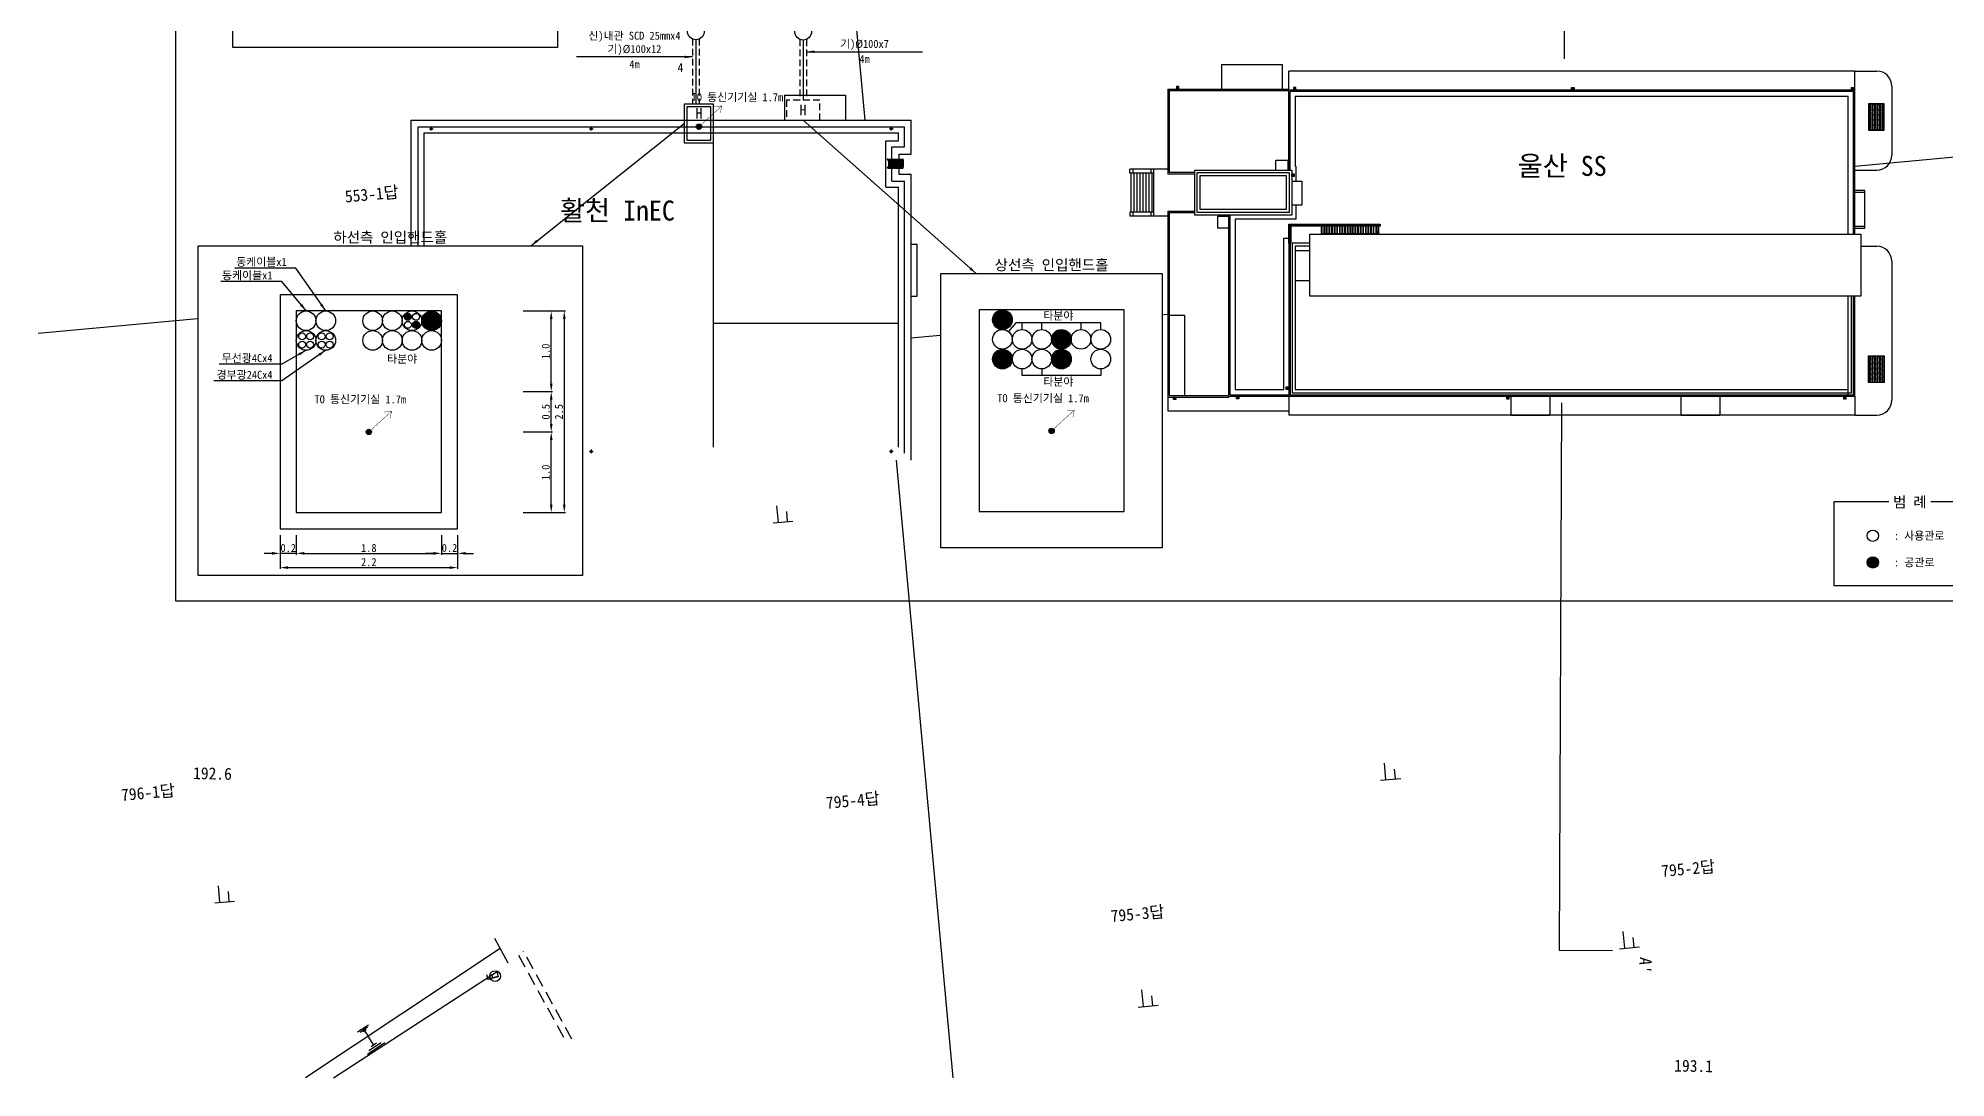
# Model space of a CAD drawing. Header units: millimetres. Extents: x -221 to 210, y -36 to 126.
# Drawn here: x -10.3 to 132.7, y -35.7 to 42.2 of the extents above; entities that cross this region are included whole.
import ezdxf
from ezdxf.enums import TextEntityAlignment as Align

# ---------------------------------------------------------------- set-up
doc = ezdxf.new("R2010")
doc.units = ezdxf.units.MM
doc.set_wipeout_variables(frame=1)
doc.linetypes.add('DASHED2', pattern=[0.375, 0.25, -0.125])
doc.linetypes.add('HIDDEN', pattern=[0.375, 0.25, -0.125])
for name, color, linetype in [('TT-LINE', 7, 'Continuous'), ('TT-MANH', 4, 'Continuous'), ('TX-LINE', 2, 'Continuous'), ('TZ-BASE', 253, 'Continuous'), ('TZ-DIMS', 1, 'Continuous'), ('TZ-LEAL', 1, 'Continuous'), ('TZ-LEAT', 3, 'Continuous'), ('TZ-LINE', 7, 'Continuous'), ('TZ-TEX2', 3, 'Continuous'), ('TZ-TEXT', 6, 'Continuous')]:
    doc.layers.add(name, color=color, linetype=linetype)
doc.layers.add('TX-PAPR', color=2, linetype='Continuous', plot=False)
doc.styles.add('GR', font='GulimChe.ttf')
doc.styles.get("Standard").update_dxf_attribs({"font": 'GulimChe.ttf'})
doc.styles.add('굴림체', font='GulimChe.ttf')
doc.linetypes.add('ZIGZAG', pattern='A,0.00254,-5.08,[131,ltypeshp.shx,S=5.08,R=0,X=-5.08,Y=0],-10.16,[131,ltypeshp.shx,S=5.08,R=180,X=5.08,Y=0],-5.08', length=20.32254)
doc.dimstyles.new('D200', dxfattribs={"dimscale": 0.2, "dimtxt": 3, "dimasz": 3, "dimexe": 0.5, "dimexo": 0.5, "dimgap": 0.5, "dimtad": 1, "dimdec": 0, "dimzin": 1, "dimdsep": 46, "dimlunit": 6, "dimtxsty": 'Standard', "dimcen": 1, "dimclrd": 1, "dimclre": 1, "dimclrt": 3, "dimadec": 0, "dimazin": 0, "dimtfac": 1, "dimtdec": 0, "dimtix": 1, "dimtmove": 2, "dimatfit": 3, "dimfxl": 0, "dimtvp": 2, "dimlwd": -1, "dimlwe": -1, "dimarcsym": 0})
doc.dimstyles.new('지시선200', dxfattribs={"dimscale": 0.2, "dimtxt": 3, "dimasz": 3, "dimexe": 0.5, "dimexo": 0.5, "dimgap": 0.5, "dimtad": 1, "dimdec": 0, "dimzin": 1, "dimdsep": 46, "dimlunit": 6, "dimtxsty": 'Standard', "dimcen": 1, "dimclrd": 6, "dimclre": 6, "dimclrt": 3, "dimadec": 0, "dimazin": 0, "dimtfac": 1, "dimtdec": 0, "dimtix": 1, "dimtmove": 2, "dimatfit": 3, "dimfxl": 0, "dimtvp": 2, "dimlwd": -1, "dimlwe": -1, "dimarcsym": 0})
pattern_1 = [(180, (-162.58954, -2.79613), (0, 0.09375), [0.09375, -0.09375]), (135, (-162.68329, -2.79613), (-5e-18, 0.09375), [0.0234375, -0.085707522, 0.0234375, -0.132582522])]

# ---------------------------------------------------------------- blocks, each defined once
blk = doc.blocks.new('*D9')
at = {"layer": 'DEFPOINTS', "color": 0}
for p in [(25.95, 12.69), (28.16, 12.69), (25.95, 6.64)]:
    blk.add_point(p, dxfattribs=at)
at = {"layer": 'TZ-LINE', "color": 1}
for p, q in [((26.05, 12.69), (28.26, 12.69)), ((28.16, 7.24), (28.16, 12.09)), ((26.05, 6.64), (28.26, 6.64))]:
    blk.add_line(p, q, dxfattribs=at)
for points in [[(28.06, 12.09), (28.26, 12.09), (28.16, 12.69)], [(28.06, 7.24), (28.26, 7.24), (28.16, 6.64)]]:
    blk.add_solid(points, dxfattribs=at)
at = {"layer": 'TZ-LINE', "color": 3, "insert": (27.75, 9.66), "char_height": 0.6, "width": 1.1387, "attachment_point": 5, "rotation": 90}
blk.add_mtext('1.0', dxfattribs=at)
blk = doc.blocks.new('*D10')
at = {"layer": 'DEFPOINTS', "color": 0}
for p in [(25.95, 15.71), (28.16, 15.71), (25.95, 12.69)]:
    blk.add_point(p, dxfattribs=at)
at = {"layer": 'TZ-LINE', "color": 1}
for p, q in [((26.05, 15.71), (28.26, 15.71)), ((28.16, 13.29), (28.16, 15.11)), ((26.05, 12.69), (28.26, 12.69))]:
    blk.add_line(p, q, dxfattribs=at)
for points in [[(28.06, 15.11), (28.26, 15.11), (28.16, 15.71)], [(28.06, 13.29), (28.26, 13.29), (28.16, 12.69)]]:
    blk.add_solid(points, dxfattribs=at)
at = {"layer": 'TZ-LINE', "color": 3, "insert": (27.75, 14.2), "char_height": 0.6, "attachment_point": 5, "rotation": 90}
blk.add_mtext('0.5', dxfattribs=at)
blk = doc.blocks.new('*D11')
at = {"layer": 'DEFPOINTS', "color": 0}
for p in [(25.95, 21.76, 13551.63), (28.16, 21.76), (25.95, 15.71, 13551.63)]:
    blk.add_point(p, dxfattribs=at)
at = {"layer": 'TZ-LINE', "color": 1}
for p, q in [((26.05, 21.76), (28.26, 21.76)), ((28.16, 16.31), (28.16, 21.16)), ((26.05, 15.71), (28.26, 15.71))]:
    blk.add_line(p, q, dxfattribs=at)
for points in [[(28.06, 21.16), (28.26, 21.16), (28.16, 21.76)], [(28.06, 16.31), (28.26, 16.31), (28.16, 15.71)]]:
    blk.add_solid(points, dxfattribs=at)
at = {"layer": 'TZ-LINE', "color": 3, "insert": (27.75, 18.73), "char_height": 0.6, "attachment_point": 5, "rotation": 90}
blk.add_mtext('1.0', dxfattribs=at)
blk = doc.blocks.new('*D12')
at = {"layer": 'DEFPOINTS', "color": 0}
for p in [(25.95, 21.76, 13551.63), (25.95, 6.64, 13551.63), (29.14, 6.64)]:
    blk.add_point(p, dxfattribs=at)
at = {"layer": 'TZ-LINE', "color": 1}
for p, q in [((26.05, 21.76), (29.24, 21.76)), ((29.14, 21.16), (29.14, 7.24)), ((26.05, 6.64), (29.24, 6.64))]:
    blk.add_line(p, q, dxfattribs=at)
for points in [[(29.04, 21.16), (29.24, 21.16), (29.14, 21.76)], [(29.04, 7.24), (29.24, 7.24), (29.14, 6.64)]]:
    blk.add_solid(points, dxfattribs=at)
at = {"layer": 'TZ-LINE', "color": 3, "insert": (28.74, 14.2), "char_height": 0.6, "attachment_point": 5, "rotation": 90}
blk.add_mtext('2.5', dxfattribs=at)
blk = doc.blocks.new('*D13')
at = {"layer": 'DEFPOINTS', "color": 0}
for p in [(7.83, 5.06), (9.04, 5.06), (7.83, 3.59)]:
    blk.add_point(p, dxfattribs=at)
at = {"layer": 'TZ-LINE', "color": 1}
for p, q in [((7.83, 4.96), (7.83, 3.49)), ((9.04, 4.96), (9.04, 3.49)), ((7.23, 3.59), (6.63, 3.59)), ((9.04, 3.59), (7.83, 3.59)), ((9.64, 3.59), (10.24, 3.59))]:
    blk.add_line(p, q, dxfattribs=at)
for points in [[(7.23, 3.69), (7.23, 3.49), (7.83, 3.59)], [(9.64, 3.69), (9.64, 3.49), (9.04, 3.59)]]:
    blk.add_solid(points, dxfattribs=at)
at = {"layer": 'TZ-LINE', "color": 3, "insert": (8.44, 3.99), "char_height": 0.6, "attachment_point": 5}
blk.add_mtext('0.2', dxfattribs=at)
blk = doc.blocks.new('*D14')
at = {"layer": 'DEFPOINTS', "color": 0}
for p in [(9.04, 5.06), (19.93, 5.06), (19.93, 3.59)]:
    blk.add_point(p, dxfattribs=at)
at = {"layer": 'TZ-LINE', "color": 1}
for p, q in [((9.04, 4.96), (9.04, 3.49)), ((19.93, 4.96), (19.93, 3.49)), ((9.64, 3.59), (19.33, 3.59))]:
    blk.add_line(p, q, dxfattribs=at)
for points in [[(9.64, 3.69), (9.64, 3.49), (9.04, 3.59)], [(19.33, 3.69), (19.33, 3.49), (19.93, 3.59)]]:
    blk.add_solid(points, dxfattribs=at)
at = {"layer": 'TZ-LINE', "color": 3, "insert": (14.48, 3.99), "char_height": 0.6, "attachment_point": 5}
blk.add_mtext('1.8', dxfattribs=at)
blk = doc.blocks.new('*D15')
at = {"layer": 'DEFPOINTS', "color": 0}
for p in [(19.93, 5.06), (21.14, 5.06), (21.14, 3.59)]:
    blk.add_point(p, dxfattribs=at)
at = {"layer": 'TZ-LINE', "color": 1}
for p, q in [((19.93, 4.96), (19.93, 3.49)), ((21.14, 4.96), (21.14, 3.49)), ((19.33, 3.59), (18.73, 3.59)), ((19.93, 3.59), (21.14, 3.59)), ((21.74, 3.59), (22.34, 3.59))]:
    blk.add_line(p, q, dxfattribs=at)
for points in [[(19.33, 3.69), (19.33, 3.49), (19.93, 3.59)], [(21.74, 3.69), (21.74, 3.49), (21.14, 3.59)]]:
    blk.add_solid(points, dxfattribs=at)
at = {"layer": 'TZ-LINE', "color": 3, "insert": (20.53, 3.99), "char_height": 0.6, "attachment_point": 5}
blk.add_mtext('0.2', dxfattribs=at)
blk = doc.blocks.new('*D16')
at = {"layer": 'DEFPOINTS', "color": 0}
for p in [(7.83, 5.06), (21.14, 5.06), (21.14, 2.52)]:
    blk.add_point(p, dxfattribs=at)
at = {"layer": 'TZ-LINE', "color": 1}
for p, q in [((7.83, 4.96), (7.83, 2.42)), ((21.14, 4.96), (21.14, 2.42)), ((8.43, 2.52), (20.54, 2.52))]:
    blk.add_line(p, q, dxfattribs=at)
for points in [[(8.43, 2.62), (8.43, 2.42), (7.83, 2.52)], [(20.54, 2.62), (20.54, 2.42), (21.14, 2.52)]]:
    blk.add_solid(points, dxfattribs=at)
at = {"layer": 'TZ-LINE', "color": 3, "insert": (14.48, 2.93), "char_height": 0.6, "attachment_point": 5}
blk.add_mtext('2.2', dxfattribs=at)

msp = doc.modelspace()

# ---------------------------------------------------------------- hatches: boundary and pattern name
at = {"layer": 'TZ-BASE'}
h = msp.add_hatch(dxfattribs=at)
h.set_pattern_fill('FLEX', color=256, scale=0.375, style=0)
h.set_pattern_definition(pattern_1)
h.paths.add_polyline_path([(126.95, 37.29), (128.12, 37.29), (128.12, 35.3), (126.95, 35.3)])
h = msp.add_hatch(dxfattribs=at)
h.set_pattern_fill('FLEX', color=256, scale=0.375, style=0)
h.set_pattern_definition(pattern_1)
h.paths.add_polyline_path([(126.95, 18.39), (128.12, 18.39), (128.12, 16.4), (126.95, 16.4)])
at = {"layer": 'TZ-LINE'}
h = msp.add_hatch(color=256, dxfattribs=at)
h.dxf.hatch_style = 1
h.paths.add_polyline_path([(39.04, 35.57, 1), (39.44, 35.57, 1)])
at = {"layer": 'TZ-LINE', "ltscale": 2}
h = msp.add_hatch(color=256, dxfattribs=at)
h.dxf.hatch_style = 1
h.paths.add_polyline_path([(126.85, 2.91, 1), (127.7, 2.91, 1)])

# ---------------------------------------------------------------- linework, layer by layer
at = {"layer": 'TT-LINE', "linetype": 'HIDDEN', "ltscale": 2, "elevation": 0.46, "flags": 128}
for points in [[(38.75, 42.15), (38.75, 37.27)], [(39.25, 42.15), (39.25, 37.27)], [(46.8, 42.12), (46.8, 37.57)], [(47.3, 42.12), (47.3, 37.57)]]:
    msp.add_lwpolyline(points, dxfattribs=at)
at = {"layer": 'TT-MANH'}
for centre in [(39, 42.72, 0.46), (47.05, 42.7, 0.46)]:
    msp.add_circle(centre, 0.63, dxfattribs=at)
at = {"layer": 'TX-PAPR'}
msp.add_lwpolyline([(0, 103.2), (159.2, 103.2), (159.2, 0), (0, 0)], close=True, dxfattribs=at)
msp.add_lwpolyline([(0, 103.2), (159.2, 103.2), (159.2, 0), (0, 0)], close=True, dxfattribs=at)
at = {"layer": 'TZ-BASE'}
for p, q in [((51.7, 36.07, 0.46), (45.78, 100.45, 0.46)), ((104.36, 87.86, 0.46), (104.11, 40.67, 0.46)), ((78.42, 40.24, 0.46), (82.98, 40.24, 0.46)), ((78.42, 40.24, 0.46), (78.42, 38.38, 0.46)), ((82.98, 40.24, 0.46), (82.98, 38.38, 0.46)), ((209.68, 40.31, 0.46), (125.92, 32.6, 0.46)), ((125.92, 39.74, 0.46), (83.47, 39.74, 0.46)), ((83.47, 38.32, 0.46), (83.47, 39.74, 0.46)), ((125.92, 38.32, 0.46), (125.92, 39.74, 0.46)), ((125.92, 39.74, 0.46), (127.57, 39.74, 0.46)), ((45.66, 37.93, 0.46), (50.22, 37.93, 0.46)), ((45.66, 37.93, 0.46), (45.66, 36.07, 0.46)), ((50.22, 37.93, 0.46), (50.22, 36.07, 0.46)), ((74.39, 38.39, 0.46), (83.47, 38.39, 0.46)), ((74.39, 38.39, 0.46), (74.39, 32.02, 0.46)), ((74.51, 38.28, 0.46), (83.47, 38.28, 0.46)), ((74.51, 38.28, 0.46), (74.51, 32.13, 0.46)), ((83.47, 38.32, 0.46), (83.47, 38.39, 0.46)), ((83.47, 32.32, 0.46), (83.47, 38.32, 0.46)), ((125.92, 38.32, 0.46), (83.47, 38.32, 0.46)), ((83.58, 32.32, 0.46), (83.58, 38.21, 0.46)), ((125.81, 38.21, 0.46), (83.58, 38.21, 0.46)), ((125.81, 27.52, 0.46), (125.81, 38.21, 0.46)), ((125.92, 27.52, 0.46), (125.92, 38.32, 0.46)), ((128.69, 38.62, 0.46), (128.69, 33.44, 0.46)), ((17.66, 36.07, 0.46), (55.16, 36.07, 0.46)), ((17.66, 10.57, 0.46), (17.66, 36.07, 0.46)), ((55.16, 33.52, 0.46), (55.16, 36.07, 0.46)), ((18.19, 35.55, 0.46), (54.64, 35.55, 0.46)), ((18.19, 11.1, 0.46), (18.19, 35.55, 0.46)), ((18.64, 35.1, 0.46), (54.19, 35.1, 0.46)), ((18.64, 11.55, 0.46), (18.64, 35.1, 0.46)), ((19.03, 35.41, 0.46), (19.3, 35.41, 0.46)), ((19.16, 35.28, 0.46), (19.16, 35.55, 0.46)), ((31.03, 35.41, 0.46), (31.3, 35.41, 0.46)), ((31.16, 35.28, 0.46), (31.16, 35.55, 0.46)), ((40.34, 11.55, 0.46), (40.34, 35.1, 0.46)), ((53.25, 31.05, 0.46), (53.25, 34.5, 0.46)), ((53.25, 34.5, 0.46), (54.19, 34.5, 0.46)), ((53.8, 35.41, 0.46), (53.53, 35.41, 0.46)), ((53.66, 35.28, 0.46), (53.66, 35.55, 0.46)), ((54.19, 34.5, 0.46), (54.19, 35.1, 0.46)), ((54.64, 34.05, 0.46), (54.64, 35.55, 0.46)), ((53.4, 33.15, 0.46), (54.52, 33.15, 0.46)), ((53.4, 33.07, 0.46), (54.52, 33.07, 0.46)), ((53.46, 33.07, 0.46), (53.46, 32.55, 0.46)), ((53.5, 33.07, 0.46), (53.5, 32.55, 0.46)), ((53.61, 33.07, 0.46), (53.61, 32.55, 0.46)), ((53.65, 33.07, 0.46), (53.65, 32.55, 0.46)), ((53.7, 31.5, 0.46), (53.7, 34.05, 0.46)), ((53.7, 34.05, 0.46), (54.64, 34.05, 0.46)), ((53.76, 33.07, 0.46), (53.76, 32.55, 0.46)), ((53.8, 33.07, 0.46), (53.8, 32.55, 0.46)), ((53.91, 33.07, 0.46), (53.91, 32.55, 0.46)), ((53.95, 33.07, 0.46), (53.95, 32.55, 0.46)), ((54.06, 33.07, 0.46), (54.06, 32.55, 0.46)), ((54.1, 33.07, 0.46), (54.1, 32.55, 0.46)), ((54.21, 33.07, 0.46), (54.21, 32.55, 0.46)), ((54.23, 33.52, 0.46), (55.16, 33.52, 0.46)), ((54.23, 33.52, 0.46), (54.23, 32.02, 0.46)), ((54.25, 33.07, 0.46), (54.25, 32.55, 0.46)), ((54.36, 33.07, 0.46), (54.36, 32.55, 0.46)), ((54.4, 33.07, 0.46), (54.4, 32.55, 0.46)), ((54.49, 33.07, 0.46), (54.49, 32.55, 0.46)), ((54.55, 33.09, 0.46), (54.55, 32.53, 0.46)), ((83.39, 32.96, 0.46), (83.47, 32.96, 0.46)), ((53.4, 32.55, 0.46), (54.52, 32.55, 0.46)), ((53.4, 32.47, 0.46), (54.52, 32.47, 0.46)), ((53.7, 31.5, 0.46), (54.64, 31.5, 0.46)), ((54.23, 32.02, 0.46), (55.16, 32.02, 0.46)), ((54.64, 11.1, 0.46), (54.64, 31.5, 0.46)), ((55.16, 10.57, 0.46), (55.16, 32.02, 0.46)), ((74.39, 32.39, 0.46), (71.54, 32.39, 0.46)), ((71.54, 32.09, 0.46), (71.54, 32.39, 0.46)), ((73.34, 32.09, 0.46), (71.54, 32.09, 0.46)), ((71.62, 32.09, 0.46), (71.62, 29.17, 0.46)), ((71.77, 32.39, 0.46), (71.77, 32.09, 0.46)), ((71.84, 32.09, 0.46), (71.84, 29.17, 0.46)), ((72.07, 32.09, 0.46), (72.07, 29.17, 0.46)), ((72.29, 32.09, 0.46), (72.29, 29.17, 0.46)), ((72.52, 32.09, 0.46), (72.52, 29.17, 0.46)), ((72.74, 32.09, 0.46), (72.74, 29.17, 0.46)), ((72.97, 32.09, 0.46), (72.97, 29.17, 0.46)), ((73.12, 32.39, 0.46), (73.12, 32.09, 0.46)), ((73.19, 32.09, 0.46), (73.19, 29.17, 0.46)), ((73.34, 28.87, 0.46), (73.34, 32.39, 0.46)), ((76.42, 32.02, 0.46), (74.39, 32.02, 0.46)), ((76.42, 32.13, 0.46), (74.51, 32.13, 0.46)), ((125.92, 32.32, 0.46), (127.57, 32.32, 0.46)), ((53.25, 31.05, 0.46), (54.19, 31.05, 0.46)), ((54.19, 11.55, 0.46), (54.19, 31.05, 0.46)), ((126.67, 30.78, 0.46), (125.92, 30.78, 0.46)), ((126.67, 30.63, 0.46), (125.92, 30.63, 0.46)), ((126.67, 27.93, 0.46), (126.67, 30.78, 0.46)), ((73.34, 29.17, 0.46), (71.54, 29.17, 0.46)), ((71.54, 29.17, 0.46), (71.54, 28.87, 0.46)), ((74.39, 28.87, 0.46), (71.54, 28.87, 0.46)), ((71.77, 29.17, 0.46), (71.77, 28.87, 0.46)), ((73.12, 29.17, 0.46), (73.12, 28.87, 0.46)), ((74.39, 29.24, 0.46), (76.42, 29.24, 0.46)), ((74.39, 29.24, 0.46), (74.39, 15.29, 0.46)), ((74.51, 29.13, 0.46), (76.42, 29.13, 0.46)), ((74.51, 29.13, 0.46), (74.51, 15.41, 0.46)), ((78.97, 15.37, 0.46), (78.97, 28.94, 0.46)), ((79.08, 15.48, 0.46), (79.08, 28.94, 0.46)), ((83.47, 28.27, 0.46), (85.83, 28.27, 0.46)), ((83.47, 26.84, 0.46), (83.47, 28.27, 0.46)), ((83.51, 28.16, 0.46), (83.51, 28.23, 0.46)), ((83.51, 28.23, 0.46), (85.79, 28.23, 0.46)), ((85.79, 28.16, 0.46), (83.51, 28.16, 0.46)), ((83.51, 28.08, 0.46), (83.58, 28.08, 0.46)), ((83.51, 26.88, 0.46), (83.51, 28.08, 0.46)), ((83.51, 28.01, 0.46), (83.54, 28.01, 0.46)), ((83.54, 28.01, 0.46), (83.58, 28.01, 0.46)), ((83.54, 28.01, 0.46), (83.54, 26.96, 0.46)), ((83.54, 26.96, 0.46), (83.54, 28.01, 0.46)), ((83.58, 28.19, 0.46), (83.58, 28.23, 0.46)), ((83.58, 28.16, 0.46), (83.58, 28.19, 0.46)), ((83.58, 28.19, 0.46), (85.72, 28.19, 0.46)), ((85.72, 28.19, 0.46), (83.58, 28.19, 0.46)), ((83.58, 28.08, 0.46), (83.58, 26.88, 0.46)), ((85.83, 28.12, 0.46), (83.62, 28.12, 0.46)), ((83.62, 28.12, 0.46), (83.62, 26.84, 0.46)), ((85.72, 28.19, 0.46), (85.72, 28.23, 0.46)), ((85.72, 28.16, 0.46), (85.72, 28.19, 0.46)), ((85.79, 28.23, 0.46), (85.79, 28.16, 0.46)), ((85.83, 28.12, 0.46), (85.83, 28.27, 0.46)), ((85.83, 28.27, 0.46), (90.33, 28.27, 0.46)), ((85.83, 28.27, 0.46), (85.83, 28.12, 0.46)), ((90.33, 28.12, 0.46), (85.83, 28.12, 0.46)), ((85.87, 28.16, 0.46), (85.87, 28.23, 0.46)), ((85.87, 28.23, 0.46), (90.29, 28.23, 0.46)), ((90.29, 28.16, 0.46), (85.87, 28.16, 0.46)), ((85.92, 27.52, 0.46), (85.92, 28.04, 0.46)), ((85.92, 28.04, 0.46), (85.94, 28.04, 0.46)), ((85.93, 27.56, 0.46), (90.22, 27.56, 0.46)), ((85.94, 28.19, 0.46), (85.94, 28.23, 0.46)), ((85.94, 28.16, 0.46), (85.94, 28.19, 0.46)), ((85.94, 28.19, 0.46), (90.22, 28.19, 0.46)), ((90.22, 28.19, 0.46), (85.94, 28.19, 0.46)), ((85.94, 28.12, 0.46), (85.94, 27.52, 0.46)), ((85.94, 27.52, 0.46), (85.94, 28.12, 0.46)), ((86.12, 27.52, 0.46), (86.12, 28.04, 0.46)), ((86.12, 28.04, 0.46), (86.14, 28.04, 0.46)), ((86.14, 28.12, 0.46), (86.14, 27.52, 0.46)), ((86.14, 27.52, 0.46), (86.14, 28.12, 0.46)), ((86.31, 27.52, 0.46), (86.31, 28.04, 0.46)), ((86.31, 28.04, 0.46), (86.33, 28.04, 0.46)), ((86.33, 28.12, 0.46), (86.33, 27.52, 0.46)), ((86.33, 27.52, 0.46), (86.33, 28.12, 0.46)), ((86.51, 27.52, 0.46), (86.51, 28.04, 0.46)), ((86.51, 28.04, 0.46), (86.53, 28.04, 0.46)), ((86.53, 28.12, 0.46), (86.53, 27.52, 0.46)), ((86.53, 27.52, 0.46), (86.53, 28.12, 0.46)), ((86.7, 27.52, 0.46), (86.7, 28.04, 0.46)), ((86.7, 28.04, 0.46), (86.72, 28.04, 0.46)), ((86.72, 28.12, 0.46), (86.72, 27.52, 0.46)), ((86.72, 27.52, 0.46), (86.72, 28.12, 0.46)), ((86.9, 27.52, 0.46), (86.9, 28.04, 0.46)), ((86.9, 28.04, 0.46), (86.92, 28.04, 0.46)), ((86.92, 28.12, 0.46), (86.92, 27.52, 0.46)), ((86.92, 27.52, 0.46), (86.92, 28.12, 0.46)), ((87.09, 27.52, 0.46), (87.09, 28.04, 0.46)), ((87.09, 28.04, 0.46), (87.11, 28.04, 0.46)), ((87.11, 28.12, 0.46), (87.11, 27.52, 0.46)), ((87.11, 27.52, 0.46), (87.11, 28.12, 0.46)), ((87.29, 27.52, 0.46), (87.29, 28.04, 0.46)), ((87.29, 28.04, 0.46), (87.31, 28.04, 0.46)), ((87.31, 28.12, 0.46), (87.31, 27.52, 0.46)), ((87.31, 27.52, 0.46), (87.31, 28.12, 0.46)), ((87.48, 27.52, 0.46), (87.48, 28.04, 0.46)), ((87.48, 28.04, 0.46), (87.5, 28.04, 0.46)), ((87.5, 28.12, 0.46), (87.5, 27.52, 0.46)), ((87.5, 27.52, 0.46), (87.5, 28.12, 0.46)), ((87.68, 27.52, 0.46), (87.68, 28.04, 0.46)), ((87.68, 28.04, 0.46), (87.7, 28.04, 0.46)), ((87.7, 28.12, 0.46), (87.7, 27.52, 0.46)), ((87.7, 27.52, 0.46), (87.7, 28.12, 0.46)), ((87.87, 27.52, 0.46), (87.87, 28.04, 0.46)), ((87.87, 28.04, 0.46), (87.89, 28.04, 0.46)), ((87.89, 28.12, 0.46), (87.89, 27.52, 0.46)), ((87.89, 27.52, 0.46), (87.89, 28.12, 0.46)), ((88.07, 27.52, 0.46), (88.07, 28.04, 0.46)), ((88.07, 28.04, 0.46), (88.09, 28.04, 0.46)), ((88.09, 28.12, 0.46), (88.09, 27.52, 0.46)), ((88.09, 27.52, 0.46), (88.09, 28.12, 0.46)), ((88.26, 27.52, 0.46), (88.26, 28.04, 0.46)), ((88.26, 28.04, 0.46), (88.28, 28.04, 0.46)), ((88.28, 28.12, 0.46), (88.28, 27.52, 0.46)), ((88.28, 27.52, 0.46), (88.28, 28.12, 0.46)), ((88.46, 27.52, 0.46), (88.46, 28.04, 0.46)), ((88.46, 28.04, 0.46), (88.48, 28.04, 0.46)), ((88.48, 28.12, 0.46), (88.48, 27.52, 0.46)), ((88.48, 27.52, 0.46), (88.48, 28.12, 0.46)), ((88.65, 27.52, 0.46), (88.65, 28.04, 0.46)), ((88.65, 28.04, 0.46), (88.67, 28.04, 0.46)), ((88.67, 28.12, 0.46), (88.67, 27.52, 0.46)), ((88.67, 27.52, 0.46), (88.67, 28.12, 0.46)), ((88.85, 27.52, 0.46), (88.85, 28.04, 0.46)), ((88.85, 28.04, 0.46), (88.87, 28.04, 0.46)), ((88.87, 28.12, 0.46), (88.87, 27.52, 0.46)), ((88.87, 27.52, 0.46), (88.87, 28.12, 0.46)), ((89.04, 27.52, 0.46), (89.04, 28.04, 0.46)), ((89.04, 28.04, 0.46), (89.06, 28.04, 0.46)), ((89.06, 28.12, 0.46), (89.06, 27.52, 0.46)), ((89.06, 27.52, 0.46), (89.06, 28.12, 0.46)), ((89.24, 27.52, 0.46), (89.24, 28.04, 0.46)), ((89.24, 28.04, 0.46), (89.26, 28.04, 0.46)), ((89.26, 28.12, 0.46), (89.26, 27.52, 0.46)), ((89.26, 27.52, 0.46), (89.26, 28.12, 0.46)), ((89.43, 27.52, 0.46), (89.43, 28.04, 0.46)), ((89.43, 28.04, 0.46), (89.45, 28.04, 0.46)), ((89.45, 28.12, 0.46), (89.45, 27.52, 0.46)), ((89.45, 27.52, 0.46), (89.45, 28.12, 0.46)), ((89.63, 27.52, 0.46), (89.63, 28.04, 0.46)), ((89.63, 28.04, 0.46), (89.65, 28.04, 0.46)), ((89.65, 28.12, 0.46), (89.65, 27.52, 0.46)), ((89.65, 27.52, 0.46), (89.65, 28.12, 0.46)), ((89.82, 27.52, 0.46), (89.82, 28.04, 0.46)), ((89.82, 28.04, 0.46), (89.84, 28.04, 0.46)), ((89.84, 27.52, 0.46), (89.84, 28.12, 0.46)), ((90.02, 27.52, 0.46), (90.02, 28.04, 0.46)), ((90.02, 28.04, 0.46), (90.04, 28.04, 0.46)), ((90.03, 27.75, 0.46), (90.09, 27.78, 0.46)), ((90.14, 27.56, 0.46), (90.03, 27.75, 0.46)), ((90.04, 28.12, 0.46), (90.04, 27.52, 0.46)), ((90.04, 27.52, 0.46), (90.04, 28.12, 0.46)), ((90.09, 27.78, 0.46), (90.22, 27.56, 0.46)), ((90.12, 27.52, 0.46), (90.14, 27.56, 0.46)), ((90.22, 27.56, 0.46), (90.2, 27.52, 0.46)), ((90.21, 27.52, 0.46), (90.21, 28.04, 0.46)), ((90.21, 28.04, 0.46), (90.23, 28.04, 0.46)), ((90.22, 28.19, 0.46), (90.22, 28.23, 0.46)), ((90.22, 28.16, 0.46), (90.22, 28.19, 0.46)), ((90.23, 27.52, 0.46), (90.23, 28.12, 0.46)), ((90.29, 28.23, 0.46), (90.29, 28.16, 0.46)), ((90.33, 28.27, 0.46), (90.33, 28.12, 0.46)), ((126.67, 28.08, 0.46), (125.92, 28.08, 0.46)), ((126.67, 27.93, 0.46), (125.92, 27.93, 0.46)), ((55.16, 26.77, 0.46), (55.61, 26.77, 0.46)), ((55.61, 22.87, 0.46), (55.61, 26.77, 0.46)), ((83.47, 26.84, 0.46), (83.47, 15.37, 0.46)), ((83.51, 26.96, 0.46), (83.54, 26.96, 0.46)), ((83.58, 26.88, 0.46), (83.51, 26.88, 0.46)), ((83.54, 26.96, 0.46), (83.58, 26.96, 0.46)), ((83.58, 26.84, 0.46), (83.58, 15.48, 0.46)), ((85.04, 26.84, 0.46), (83.73, 26.84, 0.46)), ((83.73, 26.84, 0.46), (83.73, 15.63, 0.46)), ((85.04, 26.62, 0.46), (83.96, 26.62, 0.46)), ((83.96, 26.62, 0.46), (83.96, 15.86, 0.46)), ((85.04, 26.26, 0.46), (83.96, 26.26, 0.46)), ((126.37, 26.62, 0.46), (127.57, 26.62, 0.46)), ((17.21, 24.82, 0.46), (17.21, 22.57, 0.46)), ((17.66, 24.82, 0.46), (17.21, 24.82, 0.46)), ((128.69, 25.49, 0.46), (128.69, 15.07, 0.46)), ((85.04, 24.01, 0.46), (83.96, 24.01, 0.46)), ((17.66, 22.64, 0.46), (-10.32, 20.06, 0.46)), ((55.16, 22.87, 0.46), (55.61, 22.87, 0.46)), ((74.39, 21.5, 0.46), (55.16, 19.73, 0.46)), ((125.43, 15.48, 0.46), (125.43, 22.87, 0.46)), ((125.43, 15.86, 0.46), (125.43, 22.87, 0.46)), ((125.66, 15.63, 0.46), (125.66, 22.87, 0.46)), ((125.81, 15.48, 0.46), (125.81, 22.87, 0.46)), ((125.92, 15.37, 0.46), (125.92, 22.87, 0.46)), ((54.19, 20.81, 0.46), (40.35, 20.81, 0.46)), ((83.96, 15.86, 0.46), (125.43, 15.86, 0.46)), ((3.17, 15.71, 0), (7.83, 15.71, 0)), ((3.17, 14.91, 0), (7.83, 14.91, 0)), ((21.14, 15.71, 0), (27.58, 15.71, 0)), ((21.14, 14.91, 0), (27.58, 14.91, 0)), ((74.39, 15.29, 0.46), (78.97, 15.29, 0.46)), ((74.39, 15.29, 0.46), (74.39, 14.28, 0.46)), ((74.51, 15.41, 0.46), (78.97, 15.41, 0.46)), ((78.97, 15.37, 0.46), (83.47, 15.37, 0.46)), ((78.97, 15.37, 0.46), (78.97, 15.29, 0.46)), ((79.08, 15.48, 0.46), (83.47, 15.48, 0.46)), ((83.47, 15.37, 0.46), (125.92, 15.37, 0.46)), ((83.47, 15.37, 0.46), (83.47, 13.94, 0.46)), ((83.58, 15.48, 0.46), (125.81, 15.48, 0.46)), ((83.73, 15.63, 0.46), (125.66, 15.63, 0.46)), ((100.12, 15.37, 0.46), (100.12, 13.94, 0.46)), ((103.04, 15.37, 0.46), (103.04, 13.94, 0.46)), ((103.92, 14.87, 0.46), (103.75, -26.16, 0.46)), ((112.87, 15.37, 0.46), (112.87, 13.94, 0.46)), ((115.79, 15.37, 0.46), (115.79, 13.94, 0.46)), ((125.92, 15.37, 0.46), (125.92, 13.94, 0.46)), ((74.39, 14.28, 0.46), (83.47, 14.28, 0.46)), ((125.92, 13.94, 0.46), (83.47, 13.94, 0.46)), ((100.12, 13.94, 0.46), (103.04, 13.94, 0.46)), ((103.04, 13.94, 0.46), (100.12, 13.94, 0.46)), ((112.87, 13.94, 0.46), (115.79, 13.94, 0.46)), ((115.79, 13.94, 0.46), (112.87, 13.94, 0.46)), ((125.92, 13.94, 0.46), (127.57, 13.94, 0.46)), ((19.03, 11.23, 0.46), (19.3, 11.23, 0.46)), ((19.16, 11.37, 0.46), (19.16, 11.1, 0.46)), ((31.03, 11.23, 0.46), (31.3, 11.23, 0.46)), ((31.16, 11.37, 0.46), (31.16, 11.1, 0.46)), ((53.8, 11.23, 0.46), (53.53, 11.23, 0.46)), ((53.66, 11.37, 0.46), (53.66, 11.1, 0.46)), ((58.31, -35.73, 0.46), (54.05, 10.57, 0.46)), ((103.75, -26.16, 0.46), (107.75, -26.18, 0.46)), ((14.45, -31.78, 0.46), (13.64, -32.31, 0.46)), ((14.38, -31.94, 0.46), (13.82, -32.32, 0.46)), ((14.27, -32.13, 0.46), (14.03, -32.29, 0.46)), ((14.15, -32.21, 0.46), (14.42, -32.61, 0.46)), ((14.85, -33.27, 0.46), (14.42, -32.61, 0.46)), ((15.69, -33.1, 0.46), (14.37, -33.98, 0.46)), ((15.41, -33.1, 0.46), (14.48, -33.71, 0.46)), ((15.05, -33.14, 0.46), (14.66, -33.4, 0.46))]:
    msp.add_line(p, q, dxfattribs=at)
at = {"layer": 'TZ-BASE', "elevation": 0.46}
for points in [[(75.05, 38.39), (75.23, 38.39), (75.23, 38.58), (75.05, 38.58), (75.05, 38.39)], [(75.14, 38.39), (75.14, 38.43), (75.14, 38.43), (75.14, 38.39), (75.14, 38.39)], [(83.82, 38.32), (84.01, 38.32), (84.01, 38.51), (83.82, 38.51), (83.82, 38.32)], [(83.91, 38.32), (83.91, 38.36), (83.92, 38.36), (83.92, 38.32), (83.91, 38.32)], [(125.43, 27.52), (125.43, 37.83), (83.96, 37.83), (83.96, 32.62), (83.99, 32.62), (83.99, 31.49)], [(104.86, 38.32), (104.67, 38.32), (104.67, 38.51), (104.86, 38.51), (104.86, 38.32)], [(104.77, 38.32), (104.77, 38.36), (104.76, 38.36), (104.76, 38.32), (104.77, 38.32)], [(125.86, 38.32), (125.67, 38.32), (125.67, 38.51), (125.86, 38.51), (125.86, 38.32)], [(125.77, 38.32), (125.77, 38.36), (125.76, 38.36), (125.76, 38.32), (125.77, 38.32)], [(82.49, 32.32), (82.49, 33.07), (83.39, 33.07), (83.39, 32.32)], [(83.69, 31.85), (83.69, 32.04), (83.88, 32.04), (83.88, 31.85), (83.69, 31.85)], [(83.69, 31.94), (83.73, 31.94), (83.73, 31.95), (83.69, 31.95), (83.69, 31.94)], [(83.69, 31.49), (84.44, 31.49), (84.44, 29.69), (83.69, 29.69)], [(78.89, 27.97), (78.14, 27.97), (78.14, 28.87), (78.89, 28.87)], [(83.99, 29.69), (83.99, 28.64), (79.46, 28.64), (79.46, 15.86), (83.09, 15.86), (83.09, 27.22), (83.47, 27.22)], [(83.47, 16.06), (83.47, 15.88), (83.28, 15.88), (83.28, 16.06), (83.47, 16.06)], [(83.47, 15.97), (83.43, 15.97), (83.43, 15.97), (83.47, 15.97), (83.47, 15.97)], [(74.82, 15.29), (75.01, 15.29), (75.01, 15.11), (74.82, 15.11), (74.82, 15.29)], [(74.91, 15.29), (74.91, 15.26), (74.92, 15.26), (74.92, 15.29), (74.91, 15.29)], [(79.55, 15.37), (79.73, 15.37), (79.73, 15.18), (79.55, 15.18), (79.55, 15.37)], [(79.64, 15.37), (79.64, 15.33), (79.64, 15.33), (79.64, 15.37), (79.64, 15.37)], [(99.99, 15.37), (99.8, 15.37), (99.8, 15.18), (99.99, 15.18), (99.99, 15.37)], [(99.9, 15.37), (99.9, 15.33), (99.89, 15.33), (99.89, 15.37), (99.9, 15.37)], [(125.26, 15.37), (125.08, 15.37), (125.08, 15.18), (125.26, 15.18), (125.26, 15.37)], [(125.17, 15.37), (125.17, 15.33), (125.17, 15.33), (125.17, 15.37), (125.17, 15.37)], [(44.8, 5.87), (46.29, 6.01)], [(45.2, 5.91), (45.08, 7.15)], [(45.89, 5.97), (45.83, 6.72)], [(90.76, -13.39), (90.65, -12.14)], [(91.46, -13.32), (91.39, -12.58)], [(90.36, -13.42), (91.86, -13.29)], [(3.32, -22.58), (3.21, -21.34)], [(2.93, -22.62), (4.42, -22.48)], [(4.02, -22.52), (3.95, -21.77)], [(24.93, -27.13), (23.94, -25.29)], [(108.67, -26.01), (108.55, -24.76)], [(109.37, -25.94), (109.3, -25.2)], [(24.34, -26.03), (9.72, -35.73)], [(108.27, -26.05), (109.76, -25.91)], [(11.82, -35.73), (24.19, -27.7)], [(72.57, -30.38), (72.46, -29.14)], [(73.27, -30.32), (73.2, -29.57)], [(72.18, -30.42), (73.67, -30.28)]]:
    msp.add_lwpolyline(points, dxfattribs=at)
for points in [[(128.12, 37.29), (126.95, 37.29), (126.95, 35.3), (128.12, 35.3)], [(76.42, 32.32), (83.69, 32.32), (83.69, 28.94), (76.42, 28.94)], [(76.61, 32.13), (83.51, 32.13), (83.51, 29.13), (76.61, 29.13)], [(76.83, 31.91), (83.28, 31.91), (83.28, 29.36), (76.83, 29.36)], [(126.37, 22.87), (85.04, 22.87), (85.04, 27.52), (126.37, 27.52)], [(74.51, 15.41), (75.67, 15.41), (75.67, 21.43), (74.51, 21.43)], [(128.12, 16.4), (126.95, 16.4), (126.95, 18.39), (128.12, 18.39)]]:
    msp.add_lwpolyline(points, close=True, dxfattribs=at)
at = {"layer": 'TZ-BASE', "linetype": 'DASHED2', "ltscale": 4, "elevation": 0.46}
for points in [[(29.1, -32.7), (25.7, -26.52)], [(29.7, -32.82), (26.07, -26.23)]]:
    msp.add_lwpolyline(points, dxfattribs=at)
at = {"layer": 'TZ-BASE'}
for centre, radius in [((75.14, 38.49, 0.46), 0.0563), ((83.91, 38.41, 0.46), 0.0563), ((104.77, 38.41, 0.46), 0.0563), ((125.77, 38.41, 0.46), 0.0563), ((19.16, 35.41, 0.46), 0.075), ((31.16, 35.41, 0.46), 0.075), ((53.66, 35.41, 0.46), 0.075), ((83.79, 31.94, 0.46), 0.0563), ((83.37, 15.97, 0.46), 0.0563), ((74.91, 15.2, 0.46), 0.0563), ((79.64, 15.28, 0.46), 0.0563), ((99.9, 15.28, 0.46), 0.0563), ((125.17, 15.28, 0.46), 0.0563), ((19.16, 11.23, 0.46), 0.075), ((31.16, 11.23, 0.46), 0.075), ((53.66, 11.23, 0.46), 0.075), ((23.95, -28.1, 0.46), 0.4)]:
    msp.add_circle(centre, radius, dxfattribs=at)
for centre, radius, start, end in [((127.57, 38.62, 0.46), 1.12, 0, 90), ((53.4, 33.11, 0.46), 0.0375, 90, 270), ((54.52, 33.11, 0.46), 0.0375, 270, 90), ((127.57, 33.44, 0.46), 1.12, 270, 0), ((53.4, 32.51, 0.46), 0.0375, 90, 270), ((54.52, 32.51, 0.46), 0.0375, 270, 90), ((127.57, 25.49, 0.46), 1.12, 0, 90), ((127.57, 15.07, 0.46), 1.12, 270, 0)]:
    msp.add_arc(centre, radius, start, end, dxfattribs=at)
at = {"layer": 'TZ-LINE', "linetype": 'ZIGZAG', "ltscale": 0.049, "elevation": 0.46}
for points in [[(39, 42.09), (39, 37.27)], [(47.05, 42.07), (47.05, 37.57)]]:
    msp.add_lwpolyline(points, dxfattribs=at)
at = {"layer": 'TZ-LINE', "elevation": 0.46}
for points in [[(38.14, 34.37), (40.34, 34.37), (40.34, 37.27), (38.14, 37.27)], [(38.34, 34.57), (40.14, 34.57), (40.14, 37.07), (38.34, 37.07)]]:
    msp.add_lwpolyline(points, close=True, dxfattribs=at)
at = {"layer": 'TZ-LINE', "linetype": 'HIDDEN', "ltscale": 2, "elevation": 0.46}
msp.add_lwpolyline([(48.3, 36.07), (48.3, 37.57), (45.8, 37.57), (45.8, 36.07)], close=True, dxfattribs=at)
at = {"layer": 'TZ-LINE', "const_width": 0.03, "elevation": 0.46}
for points in [[(39.24, 35.57), (40.95, 37.13)], [(40.4, 37.07), (40.95, 37.13), (40.84, 36.59)]]:
    msp.add_lwpolyline(points, dxfattribs=at)
at = {"layer": 'TZ-LINE', "ltscale": 2, "elevation": 0.31}
msp.add_lwpolyline([(128.46, 7.45), (124.34, 7.45), (124.34, 1.18), (135.25, 1.18), (135.25, 7.45), (131.63, 7.45)], dxfattribs=at)
at = {"layer": 'TZ-LINE'}
msp.add_circle((39.24, 35.57, 0.46), 0.2, dxfattribs=at)
at = {"layer": 'TZ-LINE', "ltscale": 2}
for centre in [(127.27, 4.91, 0.31), (127.27, 2.91, 0.31)]:
    msp.add_circle(centre, 0.427, dxfattribs=at)

# ---------------------------------------------------------------- texts
at = {"layer": 'TZ-BASE', "style": 'GR'}
for s, p in [('울산 SS', (103.97, 32.66, 0.46)), ('활천 InEC', (33.12, 29.32, 0.46))]:
    msp.add_text(s, height=1.5, dxfattribs=at).set_placement(p, align=Align.MIDDLE)
at = {"layer": 'TZ-BASE', "style": '굴림체'}
for s, rotation, p in [('553-1답', 5.259, (14.74, 30.07, 0.46)), ('192.6', 358.8792, (2.75, -13.36, 0.46)), ('796-1답', 5.259, (-2.04, -14.79, 0.46)), ('795-4답', 5.259, (50.82, -15.38, 0.46)), ('795-2답', 5.259, (113.46, -20.49, 0.46)), ('795-3답', 5.259, (72.17, -23.87, 0.46)), ('193.1', 358.8792, (113.82, -35.28, 0.46))]:
    msp.add_text(s, height=0.9, rotation=rotation, dxfattribs=at).set_placement(p, align=Align.CENTER)
msp.add_text("A'", height=0.9, rotation=263.8277, dxfattribs=at).set_placement((110.22, -27.29, 0.46), align=Align.MIDDLE)
msp.add_text('E', height=0.9, rotation=104.3577, dxfattribs=at).set_placement((24.27, -28.27, 0.46))
at = {"layer": 'TZ-LEAT'}
for s, height, p in [('기)Ø100x12', 0.6, (34.4, 41.36, 0.46)), ('기)Ø100x7', 0.6, (51.65, 41.75, 0.46)), ('4m', 0.6, (34.4, 40.25, 0.46)), ('4', 0.667, (37.85, 40)), ('4m', 0.6, (51.65, 40.64, 0.46))]:
    msp.add_text(s, height=height, dxfattribs=at).set_placement(p, align=Align.MIDDLE)
at = {"layer": 'TZ-TEX2'}
for s, p in [('H', (47.05, 36.82, 0.46)), ('H', (39.24, 36.58, -0.15)), ('범 례', (130.04, 7.45, 0.31))]:
    msp.add_text(s, height=0.8, dxfattribs=at).set_placement(p, align=Align.MIDDLE)
for s, p in [(': 사용관로', (128.85, 4.91, 0.31)), (': 공관로', (128.85, 2.91, 0.31))]:
    msp.add_text(s, height=0.6, dxfattribs=at).set_placement(p, align=Align.MIDDLE_LEFT)
at = {"layer": 'TZ-TEXT'}
msp.add_text('신)내관 SCD 25mmx4', height=0.6, dxfattribs=at).set_placement((34.4, 42.36, 0.46), align=Align.MIDDLE)
msp.add_text('TO 통신기기실 1.7m', height=0.6, rotation=359.9482, dxfattribs=at).set_placement((42.12, 37.8, 0.46), align=Align.MIDDLE)

# ---------------------------------------------------------------- leaders
at = {"layer": 'TZ-LEAL'}
for points in [[(38.76, 40.8, 0.46), (30.05, 40.8, 0.46)], [(47.29, 41.19, 0.46), (56, 41.19, 0.46)]]:
    msp.add_leader(points, dimstyle='D200', dxfattribs=at)

# ---------------------------------------------------------------- next in the draw order: wipeouts: each hides what was drawn before it
for points, z in [([(4.29, 66.13), (4.29, 41.52), (28.62, 41.52), (28.62, 66.13)], 0.46), ([(1.68, 26.64), (1.68, 1.92), (30.51, 1.92), (30.51, 26.64)], 0), ([(57.38, 24.56), (57.38, 4), (73.98, 4), (73.98, 24.56)], 0)]:
    msp.add_wipeout(points).translate(0, 0, z).dxf.layer = 'TX-LINE'

# ---------------------------------------------------------------- next in the draw order: hatches: boundary and pattern name
at = {"layer": 'TZ-LINE', "ltscale": 2}
h = msp.add_hatch(color=256, dxfattribs=at)
h.dxf.hatch_style = 1
h.paths.add_polyline_path([(17.16, 21.32, 1), (17.67, 21.32, 1)])
h.paths.add_polyline_path([(17.76, 20.72, 1), (18.28, 20.72, 1)])
h = msp.add_hatch(color=256, dxfattribs=at)
h.dxf.hatch_style = 1
h.paths.add_polyline_path([(19.93, 21.02, 1), (18.45, 21.02, 1)])
h = msp.add_hatch(color=256, dxfattribs=at)
h.dxf.hatch_style = 1
h.paths.add_polyline_path([(62.73, 21.1, 1), (61.26, 21.1, 1)])
h = msp.add_hatch(color=256, dxfattribs=at)
h.dxf.hatch_style = 1
h.paths.add_polyline_path([(67.16, 19.63, 1), (65.68, 19.63, 1)])
h = msp.add_hatch(color=256, dxfattribs=at)
h.dxf.hatch_style = 1
h.paths.add_polyline_path([(62.73, 18.15, 1), (61.26, 18.15, 1)])
h = msp.add_hatch(color=256, dxfattribs=at)
h.dxf.hatch_style = 1
h.paths.add_polyline_path([(67.16, 18.15, 1), (65.68, 18.15, 1)])
at = {"layer": 'TZ-LINE'}
h = msp.add_hatch(color=256, dxfattribs=at)
h.dxf.hatch_style = 1
h.paths.add_polyline_path([(14.28, 12.69, 1), (14.68, 12.69, 1)])
h = msp.add_hatch(color=256, dxfattribs=at)
h.dxf.hatch_style = 1
h.paths.add_polyline_path([(65.48, 12.77, 1), (65.88, 12.77, 1)])

# ---------------------------------------------------------------- next in the draw order: linework, layer by layer
at = {"layer": 'TZ-DIMS', "elevation": 0, "flags": 128}
for points in [[(69.37, 20.87), (63.01, 20.87), (62.44, 20.22)], [(63.47, 20.37), (63.47, 20.87)], [(64.95, 20.37), (64.95, 20.87)], [(67.89, 20.37), (67.89, 20.87)], [(69.37, 20.37), (69.37, 20.87)], [(69.37, 17.42), (69.37, 16.92), (63.47, 16.92), (63.47, 17.42)], [(64.95, 17.42), (64.95, 16.92)]]:
    msp.add_lwpolyline(points, dxfattribs=at)
at = {"layer": 'TZ-LINE', "elevation": 0}
for points in [[(7.83, 5.43), (21.14, 5.43), (21.14, 22.97), (7.83, 22.97)], [(9.04, 6.64), (19.93, 6.64), (19.93, 21.76), (9.04, 21.76)], [(60.24, 6.72), (71.13, 6.72), (71.13, 21.84), (60.24, 21.84)]]:
    msp.add_lwpolyline(points, close=True, dxfattribs=at)
at = {"layer": 'TZ-LINE', "const_width": 0.03, "elevation": 0}
for points in [[(65.68, 12.77), (67.39, 14.33)], [(66.84, 14.27), (67.39, 14.33), (67.28, 13.79)], [(14.48, 12.69), (16.19, 14.24)], [(15.64, 14.18), (16.19, 14.24), (16.08, 13.7)]]:
    msp.add_lwpolyline(points, dxfattribs=at)
at = {"layer": 'TZ-LINE', "ltscale": 2}
for centre, radius in [((9.78, 21.02, 0), 0.737), ((11.25, 21.02, 0), 0.737), ((14.77, 21.02, 0), 0.737), ((16.24, 21.02, 0), 0.737), ((17.72, 21.02, 0), 0.737), ((17.41, 21.32, 0), 0.259), ((18.02, 21.32, 0), 0.259), ((19.19, 21.02, 0), 0.737), ((62, 21.1, 0), 0.737), ((9.78, 19.55, 0), 0.737), ((9.48, 19.85, 0), 0.259), ((10.08, 19.85, 0), 0.259), ((11.25, 19.55, 0), 0.737), ((10.95, 19.85, 0), 0.259), ((11.55, 19.85, 0), 0.259), ((14.77, 19.55, 0), 0.737), ((16.24, 19.55, 0), 0.737), ((17.72, 19.55, 0), 0.737), ((17.41, 20.72, 0), 0.259), ((18.02, 20.72, 0), 0.259), ((19.19, 19.55, 0), 0.737), ((62, 19.63, 0), 0.737), ((63.47, 19.63, 0), 0.737), ((64.95, 19.63, 0), 0.737), ((66.42, 19.63, 0), 0.737), ((67.89, 19.63, 0), 0.737), ((69.37, 19.63, 0), 0.737), ((9.48, 19.24, 0), 0.259), ((10.08, 19.24, 0), 0.259), ((10.95, 19.24, 0), 0.259), ((11.55, 19.24, 0), 0.259), ((62, 18.15, 0), 0.737), ((63.47, 18.15, 0), 0.737), ((64.95, 18.15, 0), 0.737), ((66.42, 18.15, 0), 0.737), ((69.37, 18.15, 0), 0.737)]:
    msp.add_circle(centre, radius, dxfattribs=at)
at = {"layer": 'TZ-LINE'}
for centre in [(14.48, 12.69, 0), (65.68, 12.77, 0)]:
    msp.add_circle(centre, 0.2, dxfattribs=at)
at = {"layer": 'TZ-TEXT'}
for points, elevation in [([(4.29, 66.13), (28.62, 66.13), (28.62, 41.52), (4.29, 41.52)], 0.46), ([(1.68, 26.64), (30.51, 26.64), (30.51, 1.92), (1.68, 1.92)], 0), ([(57.38, 24.56), (73.98, 24.56), (73.98, 4), (57.38, 4)], 0)]:
    msp.add_lwpolyline(points, close=True, dxfattribs=dict(at, elevation=elevation))

# ---------------------------------------------------------------- next in the draw order: texts
at = {"layer": 'TZ-DIMS', "char_height": 0.6}
for s, insert, attachment_point in [('동케이블x1', (8.32, 25.07, 0), 9), ('동케이블x1', (7.26, 24.06, 0), 9), ('타분야', (66.19, 21.37, 0), 5), ('경부광24Cx4', (7.26, 16.61, 0), 9), ('무선광4Cx4', (7.26, 17.86, 0), 9), ('타분야', (16.98, 18.13, 0), 5), ('타분야', (66.19, 16.42, 0), 5)]:
    msp.add_mtext(s, dxfattribs=dict(at, insert=insert, attachment_point=attachment_point))
at = {"layer": 'TZ-TEX2'}
for s, p in [('하선측 인입핸드홀', (16.09, 27.3, 0)), ('상선측 인입핸드홀', (65.68, 25.23, 0))]:
    msp.add_text(s, height=0.8, dxfattribs=at).set_placement(p, align=Align.MIDDLE)
at = {"layer": 'TZ-TEXT'}
for p in [(13.84, 15.15), (65.04, 15.23)]:
    msp.add_text('TO 통신기기실 1.7m', height=0.6, rotation=359.9482, dxfattribs=at).set_placement(p, align=Align.MIDDLE)

# ---------------------------------------------------------------- next in the draw order: dimensions: what is measured, and where the dimension line sits
at = {"layer": 'TZ-LINE'}
for base, p1, p2, text, picture, middle in [((28.16, 21.76, -13551.63), (25.95, 15.71, 0), (25.95, 21.76, 0), '1.0', '*D11', (27.75, 18.73, -13551.63)), ((29.14, 6.64, -13551.63), (25.95, 21.76, 0), (25.95, 6.64, 0), '2.5', '*D12', (28.74, 14.2, -13551.63)), ((28.16, 15.71, 0), (25.95, 12.69, 0), (25.95, 15.71, 0), '0.5', '*D10', (27.75, 14.2, 0)), ((28.16, 12.69, 0), (25.95, 6.64, 0), (25.95, 12.69, 0), '1.0', '*D9', (27.75, 9.66, 0))]:
    dim = msp.add_linear_dim(base=base, p1=p1, p2=p2, angle=90, text=text, dimstyle='D200', dxfattribs=at)
    dim.commit()
    dim.dimension.update_dxf_attribs({"geometry": picture, "text_midpoint": middle})
for base, p1, p2, text, picture, middle in [((7.83, 3.59, 0), (9.04, 5.06, 0), (7.83, 5.06, 0), '0.2', '*D13', (8.44, 3.99, 0)), ((21.14, 2.52, 0), (7.83, 5.06, 0), (21.14, 5.06, 0), '2.2', '*D16', (14.48, 2.93, 0)), ((19.93, 3.59, 0), (9.04, 5.06, 0), (19.93, 5.06, 0), '1.8', '*D14', (14.48, 3.99, 0)), ((21.14, 3.59, 0), (19.93, 5.06, 0), (21.14, 5.06, 0), '0.2', '*D15', (20.53, 3.99, 0))]:
    dim = msp.add_linear_dim(base=base, p1=p1, p2=p2, text=text, dimstyle='D200', dxfattribs=at)
    dim.commit()
    dim.dimension.update_dxf_attribs({"geometry": picture, "text_midpoint": middle})

# ---------------------------------------------------------------- next in the draw order: leaders
at = {"layer": 'TZ-DIMS', "annotation_type": 0, "has_hookline": 1, "hookline_direction": 1}
for points, text_width in [([(11.25, 21.76, 0), (9.01, 24.97, 0), (8.42, 24.97, 0)], 3.88), ([(9.8, 21.75, 0), (7.95, 23.96, 0), (7.36, 23.96, 0)], 3.88), ([(11.25, 18.81, 0), (7.95, 16.51, 0), (7.36, 16.51, 0)], 4.41), ([(9.78, 18.81, 0), (7.95, 17.76, 0), (7.36, 17.76, 0)], 4.01)]:
    msp.add_leader(points, dimstyle='D200', dxfattribs=dict(at, text_width=text_width))
at = {"layer": 'TZ-TEXT'}
for points in [[(26.63, 26.64, 0), (38.14, 35.82, 0)], [(60.03, 24.56, 0), (47.05, 36.07, 0)]]:
    msp.add_leader(points, dimstyle='지시선200', dxfattribs=at)

doc.saveas('drawing.dxf')
